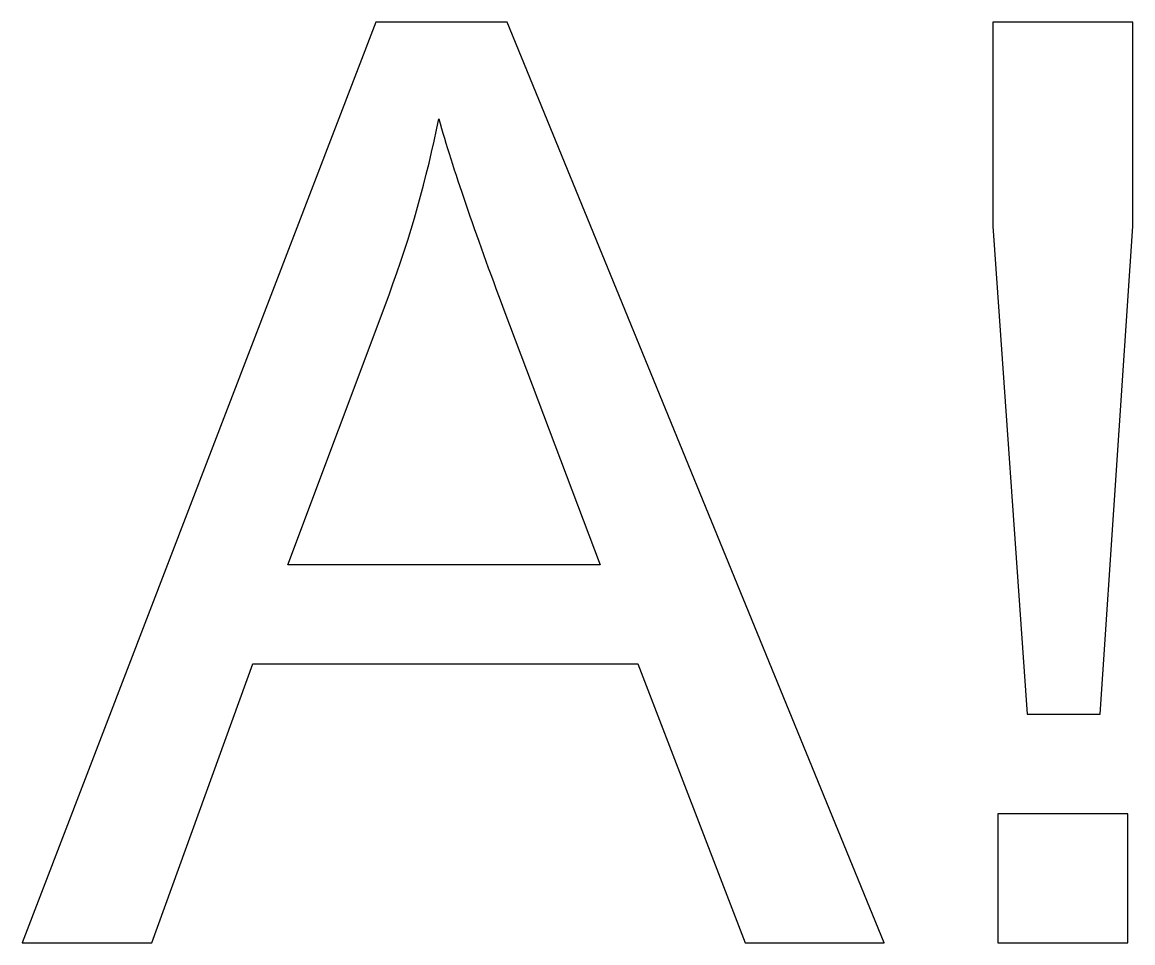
# Model space of a CAD drawing. Header units: centimetres. Extents: x -10.6 to 11.8, y -10.5 to 10.6.
# Drawn here: x -5.957 to -5.6219, y 3.7471 to 4.0249 of the extents above; entities that cross this region are included whole.
import ezdxf

# ---------------------------------------------------------------- set-up
doc = ezdxf.new("R2010")
doc.units = ezdxf.units.CM
doc.header["$MEASUREMENT"] = 0
doc.layers.add('Livello 1', color=7, linetype='Continuous')

msp = doc.modelspace()

# ---------------------------------------------------------------- linework, layer by layer
at = {"layer": 'Livello 1', "color": 7}
for points, knots in [([(-5.95696, 3.74712), (-5.95696, 3.74712), (-5.85025, 4.02491), (-5.85025, 4.02491), (-5.85025, 4.02491), (-5.85025, 4.02491), (-5.81066, 4.02491), (-5.81066, 4.02491), (-5.81066, 4.02491), (-5.81066, 4.02491), (-5.69696, 3.74712), (-5.69696, 3.74712), (-5.69696, 3.74712), (-5.69696, 3.74712), (-5.73887, 3.74712), (-5.73887, 3.74712), (-5.73887, 3.74712), (-5.73887, 3.74712), (-5.77128, 3.83126), (-5.77128, 3.83126), (-5.77128, 3.83126), (-5.77128, 3.83126), (-5.88743, 3.83126), (-5.88743, 3.83126), (-5.88743, 3.83126), (-5.88743, 3.83126), (-5.9179, 3.74712), (-5.9179, 3.74712), (-5.9179, 3.74712), (-5.9179, 3.74712), (-5.95696, 3.74712), (-5.95696, 3.74712)], [0, 0, 0, 0, 0.125, 0.125, 0.125, 0.125, 0.25, 0.25, 0.25, 0.25, 0.375, 0.375, 0.375, 0.375, 0.5, 0.5, 0.5, 0.5, 0.625, 0.625, 0.625, 0.625, 0.75, 0.75, 0.75, 0.75, 0.875, 0.875, 0.875, 0.875, 1, 1, 1, 1]), ([(-5.65375, 3.81607), (-5.65375, 3.81607), (-5.66417, 3.96333), (-5.66417, 3.96333), (-5.66417, 3.96333), (-5.66417, 3.96333), (-5.66417, 4.02491), (-5.66417, 4.02491), (-5.66417, 4.02491), (-5.66417, 4.02491), (-5.62193, 4.02491), (-5.62193, 4.02491), (-5.62193, 4.02491), (-5.62193, 4.02491), (-5.62193, 3.96333), (-5.62193, 3.96333), (-5.62193, 3.96333), (-5.62193, 3.96333), (-5.63176, 3.81607), (-5.63176, 3.81607), (-5.63176, 3.81607), (-5.63176, 3.81607), (-5.65375, 3.81607), (-5.65375, 3.81607)], [0, 0, 0, 0, 0.166667, 0.166667, 0.166667, 0.166667, 0.333333, 0.333333, 0.333333, 0.333333, 0.5, 0.5, 0.5, 0.5, 0.666667, 0.666667, 0.666667, 0.666667, 0.833333, 0.833333, 0.833333, 0.833333, 1, 1, 1, 1]), ([(-5.87683, 3.86121), (-5.87683, 3.86121), (-5.78259, 3.86121), (-5.78259, 3.86121), (-5.78259, 3.86121), (-5.78259, 3.86121), (-5.81163, 3.93811), (-5.81163, 3.93811), (-5.81163, 3.93811), (-5.82043, 3.96146), (-5.82703, 3.98067), (-5.8313, 3.99574), (-5.8313, 3.99574), (-5.83485, 3.97789), (-5.83983, 3.96023), (-5.8463, 3.94264), (-5.8463, 3.94264), (-5.8463, 3.94264), (-5.87683, 3.86121), (-5.87683, 3.86121)], [0, 0, 0, 0, 0.2, 0.2, 0.2, 0.2, 0.4, 0.4, 0.4, 0.4, 0.6, 0.6, 0.6, 0.6, 0.8, 0.8, 0.8, 0.8, 1, 1, 1, 1]), ([(-5.66268, 3.74712), (-5.66268, 3.74712), (-5.66268, 3.78599), (-5.66268, 3.78599), (-5.66268, 3.78599), (-5.66268, 3.78599), (-5.62342, 3.78599), (-5.62342, 3.78599), (-5.62342, 3.78599), (-5.62342, 3.78599), (-5.62342, 3.74712), (-5.62342, 3.74712), (-5.62342, 3.74712), (-5.62342, 3.74712), (-5.66268, 3.74712), (-5.66268, 3.74712)], [0, 0, 0, 0, 0.25, 0.25, 0.25, 0.25, 0.5, 0.5, 0.5, 0.5, 0.75, 0.75, 0.75, 0.75, 1, 1, 1, 1])]:
    msp.add_open_spline(points, degree=3, knots=knots, dxfattribs=at)
at = {"layer": 'Livello 1', "color": 250, "lineweight": 9}
for points, knots in [([(-5.95696, 3.74712), (-5.95696, 3.74712), (-5.85025, 4.02491), (-5.85025, 4.02491), (-5.85025, 4.02491), (-5.85025, 4.02491), (-5.81066, 4.02491), (-5.81066, 4.02491), (-5.81066, 4.02491), (-5.81066, 4.02491), (-5.69696, 3.74712), (-5.69696, 3.74712), (-5.69696, 3.74712), (-5.69696, 3.74712), (-5.73887, 3.74712), (-5.73887, 3.74712), (-5.73887, 3.74712), (-5.73887, 3.74712), (-5.77128, 3.83126), (-5.77128, 3.83126), (-5.77128, 3.83126), (-5.77128, 3.83126), (-5.88743, 3.83126), (-5.88743, 3.83126), (-5.88743, 3.83126), (-5.88743, 3.83126), (-5.9179, 3.74712), (-5.9179, 3.74712), (-5.9179, 3.74712), (-5.9179, 3.74712), (-5.95696, 3.74712), (-5.95696, 3.74712)], [0, 0, 0, 0, 0.125, 0.125, 0.125, 0.125, 0.25, 0.25, 0.25, 0.25, 0.375, 0.375, 0.375, 0.375, 0.5, 0.5, 0.5, 0.5, 0.625, 0.625, 0.625, 0.625, 0.75, 0.75, 0.75, 0.75, 0.875, 0.875, 0.875, 0.875, 1, 1, 1, 1]), ([(-5.95696, 3.74712), (-5.95696, 3.74712), (-5.85025, 4.02491), (-5.85025, 4.02491), (-5.85025, 4.02491), (-5.85025, 4.02491), (-5.81066, 4.02491), (-5.81066, 4.02491), (-5.81066, 4.02491), (-5.81066, 4.02491), (-5.69696, 3.74712), (-5.69696, 3.74712), (-5.69696, 3.74712), (-5.69696, 3.74712), (-5.73887, 3.74712), (-5.73887, 3.74712), (-5.73887, 3.74712), (-5.73887, 3.74712), (-5.77128, 3.83126), (-5.77128, 3.83126), (-5.77128, 3.83126), (-5.77128, 3.83126), (-5.88743, 3.83126), (-5.88743, 3.83126), (-5.88743, 3.83126), (-5.88743, 3.83126), (-5.9179, 3.74712), (-5.9179, 3.74712), (-5.9179, 3.74712), (-5.9179, 3.74712), (-5.95696, 3.74712), (-5.95696, 3.74712)], [0, 0, 0, 0, 0.125, 0.125, 0.125, 0.125, 0.25, 0.25, 0.25, 0.25, 0.375, 0.375, 0.375, 0.375, 0.5, 0.5, 0.5, 0.5, 0.625, 0.625, 0.625, 0.625, 0.75, 0.75, 0.75, 0.75, 0.875, 0.875, 0.875, 0.875, 1, 1, 1, 1]), ([(-5.65375, 3.81607), (-5.65375, 3.81607), (-5.66417, 3.96333), (-5.66417, 3.96333), (-5.66417, 3.96333), (-5.66417, 3.96333), (-5.66417, 4.02491), (-5.66417, 4.02491), (-5.66417, 4.02491), (-5.66417, 4.02491), (-5.62193, 4.02491), (-5.62193, 4.02491), (-5.62193, 4.02491), (-5.62193, 4.02491), (-5.62193, 3.96333), (-5.62193, 3.96333), (-5.62193, 3.96333), (-5.62193, 3.96333), (-5.63176, 3.81607), (-5.63176, 3.81607), (-5.63176, 3.81607), (-5.63176, 3.81607), (-5.65375, 3.81607), (-5.65375, 3.81607)], [0, 0, 0, 0, 0.166667, 0.166667, 0.166667, 0.166667, 0.333333, 0.333333, 0.333333, 0.333333, 0.5, 0.5, 0.5, 0.5, 0.666667, 0.666667, 0.666667, 0.666667, 0.833333, 0.833333, 0.833333, 0.833333, 1, 1, 1, 1]), ([(-5.65375, 3.81607), (-5.65375, 3.81607), (-5.66417, 3.96333), (-5.66417, 3.96333), (-5.66417, 3.96333), (-5.66417, 3.96333), (-5.66417, 4.02491), (-5.66417, 4.02491), (-5.66417, 4.02491), (-5.66417, 4.02491), (-5.62193, 4.02491), (-5.62193, 4.02491), (-5.62193, 4.02491), (-5.62193, 4.02491), (-5.62193, 3.96333), (-5.62193, 3.96333), (-5.62193, 3.96333), (-5.62193, 3.96333), (-5.63176, 3.81607), (-5.63176, 3.81607), (-5.63176, 3.81607), (-5.63176, 3.81607), (-5.65375, 3.81607), (-5.65375, 3.81607)], [0, 0, 0, 0, 0.166667, 0.166667, 0.166667, 0.166667, 0.333333, 0.333333, 0.333333, 0.333333, 0.5, 0.5, 0.5, 0.5, 0.666667, 0.666667, 0.666667, 0.666667, 0.833333, 0.833333, 0.833333, 0.833333, 1, 1, 1, 1]), ([(-5.87683, 3.86121), (-5.87683, 3.86121), (-5.78259, 3.86121), (-5.78259, 3.86121), (-5.78259, 3.86121), (-5.78259, 3.86121), (-5.81163, 3.93811), (-5.81163, 3.93811), (-5.81163, 3.93811), (-5.82043, 3.96146), (-5.82703, 3.98067), (-5.8313, 3.99574), (-5.8313, 3.99574), (-5.83485, 3.97789), (-5.83983, 3.96023), (-5.8463, 3.94264), (-5.8463, 3.94264), (-5.8463, 3.94264), (-5.87683, 3.86121), (-5.87683, 3.86121)], [0, 0, 0, 0, 0.2, 0.2, 0.2, 0.2, 0.4, 0.4, 0.4, 0.4, 0.6, 0.6, 0.6, 0.6, 0.8, 0.8, 0.8, 0.8, 1, 1, 1, 1]), ([(-5.87683, 3.86121), (-5.87683, 3.86121), (-5.78259, 3.86121), (-5.78259, 3.86121), (-5.78259, 3.86121), (-5.78259, 3.86121), (-5.81163, 3.93811), (-5.81163, 3.93811), (-5.81163, 3.93811), (-5.82043, 3.96146), (-5.82703, 3.98067), (-5.8313, 3.99574), (-5.8313, 3.99574), (-5.83485, 3.97789), (-5.83983, 3.96023), (-5.8463, 3.94264), (-5.8463, 3.94264), (-5.8463, 3.94264), (-5.87683, 3.86121), (-5.87683, 3.86121)], [0, 0, 0, 0, 0.2, 0.2, 0.2, 0.2, 0.4, 0.4, 0.4, 0.4, 0.6, 0.6, 0.6, 0.6, 0.8, 0.8, 0.8, 0.8, 1, 1, 1, 1]), ([(-5.66268, 3.74712), (-5.66268, 3.74712), (-5.66268, 3.78599), (-5.66268, 3.78599), (-5.66268, 3.78599), (-5.66268, 3.78599), (-5.62342, 3.78599), (-5.62342, 3.78599), (-5.62342, 3.78599), (-5.62342, 3.78599), (-5.62342, 3.74712), (-5.62342, 3.74712), (-5.62342, 3.74712), (-5.62342, 3.74712), (-5.66268, 3.74712), (-5.66268, 3.74712)], [0, 0, 0, 0, 0.25, 0.25, 0.25, 0.25, 0.5, 0.5, 0.5, 0.5, 0.75, 0.75, 0.75, 0.75, 1, 1, 1, 1]), ([(-5.66268, 3.74712), (-5.66268, 3.74712), (-5.66268, 3.78599), (-5.66268, 3.78599), (-5.66268, 3.78599), (-5.66268, 3.78599), (-5.62342, 3.78599), (-5.62342, 3.78599), (-5.62342, 3.78599), (-5.62342, 3.78599), (-5.62342, 3.74712), (-5.62342, 3.74712), (-5.62342, 3.74712), (-5.62342, 3.74712), (-5.66268, 3.74712), (-5.66268, 3.74712)], [0, 0, 0, 0, 0.25, 0.25, 0.25, 0.25, 0.5, 0.5, 0.5, 0.5, 0.75, 0.75, 0.75, 0.75, 1, 1, 1, 1])]:
    msp.add_open_spline(points, degree=3, knots=knots, dxfattribs=at)

doc.saveas('drawing.dxf')
